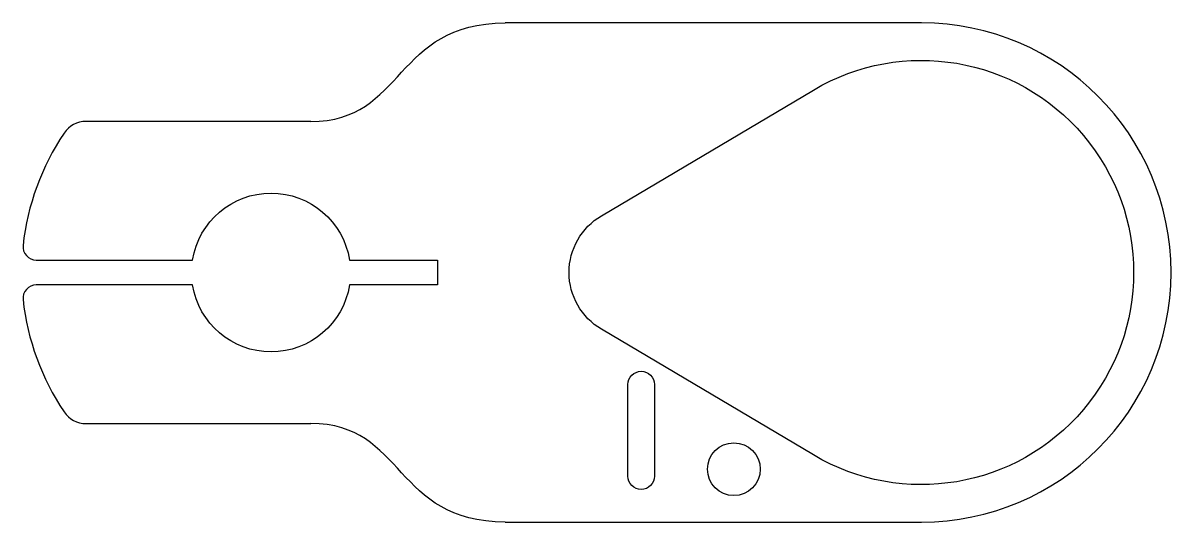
# Model space of a CAD drawing. Header units: inches. Extents: x -2.28 to 3.15, y -2.36 to 0.
import ezdxf

# ---------------------------------------------------------------- set-up
doc = ezdxf.new("R2010")
doc.units = ezdxf.units.IN
doc.header["$MEASUREMENT"] = 0

msp = doc.modelspace()

# ---------------------------------------------------------------- linework, layer by layer
for points in [[(0, -2.3622), (1.9702, -2.3622, 1), (1.9702, 0), (0, 0)], [(-0.9213, -0.4662), (-1.9848, -0.4662, 0.249524), (-2.0885, -0.5214, 0.121541), (-2.2829, -1.0528, 0.446476), (-2.2208, -1.122), (-1.4801, -1.122, -0.853526), (-0.7375, -1.122), (-0.3214, -1.122), (-0.3214, -1.2402), (-0.7375, -1.2402, -0.853526), (-1.4801, -1.2402), (-2.2208, -1.2402, 0.446476), (-2.2829, -1.3094, 0.121541), (-2.0885, -1.8408, 0.249524), (-1.9848, -1.896), (-0.9213, -1.896)]]:
    msp.add_lwpolyline(points, format="xyb")
for points in [[(1.4582, -2.0447), (0.455, -1.4499, -0.569652), (0.455, -0.9123), (1.4582, -0.3175, -1.755458)], [(0.7062, -1.7117), (0.7062, -2.1447, -1), (0.5802, -2.1447), (0.5802, -1.7117, -1)]]:
    msp.add_lwpolyline(points, format="xyb", close=True)
msp.add_circle((1.0819, -2.1122), 0.125)
for points in [[(-0.9213, -0.4662), (-0.4728, -0.4662), (-0.529, 0), (0, 0)], [(0, -2.3622), (-0.529, -2.3622), (-0.4728, -1.896), (-0.9213, -1.896)]]:
    msp.add_open_spline(points, degree=3)

doc.saveas('drawing.dxf')
